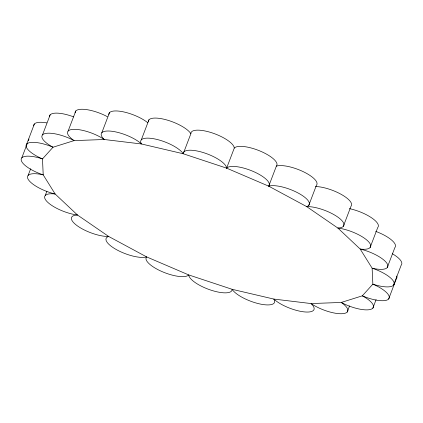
<?xml version="1.0" encoding="UTF-8"?>
<svg xmlns="http://www.w3.org/2000/svg" width="423" height="423" viewBox="0 0 423 423"><rect width="100%" height="100%" fill="white"/><g stroke="black" fill="none" stroke-linecap="round" stroke-linejoin="round"><path stroke-width="0.63" d="M396.716 276.018A23.059 7.392 20.9 0 1 396.298 278.937L388.642 299.003A23.059 7.392 20.9 0 1 362.321 295.83L341.25 302.45A23.059 7.392 20.9 0 1 341.763 313.734A23.059 7.392 20.9 0 1 311.074 303.561A23.059 7.392 20.9 0 1 303.624 311.82A23.059 7.392 20.9 0 1 273.85 299.077A23.059 7.392 20.9 0 1 258.95 303.756A23.059 7.392 20.9 0 1 232.121 289.311A23.059 7.392 20.9 0 1 210.786 290.093A23.059 7.392 20.9 0 1 188.721 274.924A23.059 7.392 20.9 0 1 162.406 271.751A23.059 7.392 20.9 0 1 146.617 256.898A23.059 7.392 20.9 0 1 117.108 249.988A23.059 7.392 20.9 0 1 108.669 236.462A23.059 7.392 20.9 0 1 77.98 226.289A23.059 7.392 20.9 0 1 77.472 215.011A23.059 7.392 20.9 0 1 47.699 202.263A23.059 7.392 20.9 0 1 55.143 193.998A23.059 7.392 20.9 0 1 28.309 179.553A23.059 7.392 20.9 0 1 43.209 174.868A23.059 7.392 20.9 0 1 21.15 159.698A23.059 7.392 20.9 0 1 42.485 158.916L53.018 147.23A23.059 7.392 20.9 0 1 44.584 133.705A23.059 7.392 20.9 0 1 74.088 140.61L104.264 139.505L141.488 143.984L183.217 153.755L226.617 168.143L268.721 186.168L306.67 206.604L337.871 228.055L360.195 249.062L372.129 268.193L372.853 284.145L362.321 295.83A23.059 7.392 20.9 0 1 370.76 309.361A23.059 7.392 20.9 0 1 341.25 302.45L311.074 303.561L273.85 299.077L232.121 289.311L188.721 274.924L146.617 256.898L108.669 236.462L77.472 215.011L55.143 193.998L43.209 174.868L42.485 158.916A23.059 7.392 20.9 0 1 26.702 144.063L34.358 123.997M21.795 157.879L27.368 143.286M28.293 140.859L28.991 139.035M42.501 134.905L50.163 114.845M28.124 175.423L30.678 168.735M68.124 131.045L75.786 110.979M45.256 195.489L46.879 191.238M101.821 132.732L109.483 112.671M141.298 139.86L148.959 119.794M26.702 144.063A23.059 7.392 20.9 0 1 53.018 147.23L74.088 140.61A23.059 7.392 20.9 0 1 73.576 129.332A23.059 7.392 20.9 0 1 104.264 139.505A23.059 7.392 20.9 0 1 111.714 131.241A23.059 7.392 20.9 0 1 141.488 143.984A23.059 7.392 20.9 0 1 156.388 139.304A23.059 7.392 20.9 0 1 183.217 153.755L190.879 133.689A23.059 7.392 20.9 0 1 212.214 132.907A23.059 7.392 20.9 0 1 234.279 148.076A23.059 7.392 20.9 0 1 260.594 151.249A23.059 7.392 20.9 0 1 276.383 166.102A23.059 7.392 20.9 0 1 303.328 171.706A23.059 7.392 20.9 0 1 316.409 185.332L308.748 205.398M183.217 153.755A23.059 7.392 20.9 0 1 204.558 152.973A23.059 7.392 20.9 0 1 226.617 168.143L234.279 148.076M388.642 299.003A23.059 7.392 20.9 0 0 372.853 284.145A23.059 7.392 20.9 0 0 394.188 283.362A23.059 7.392 20.9 0 0 372.129 268.193A23.059 7.392 20.9 0 0 387.029 263.513A23.059 7.392 20.9 0 0 360.195 249.062A23.059 7.392 20.9 0 0 367.645 240.798A23.059 7.392 20.9 0 0 337.871 228.055A23.059 7.392 20.9 0 0 337.358 216.772A23.059 7.392 20.9 0 0 306.67 206.604A23.059 7.392 20.9 0 0 298.231 193.073A23.059 7.392 20.9 0 0 268.721 186.168L276.383 166.102M343.323 226.342L350.984 206.276A23.059 7.392 20.9 0 0 341.165 194.337A23.059 7.392 20.9 0 0 315.5 186.527M370.088 247.571L377.744 227.511A23.059 7.392 20.9 0 0 371.262 217.591A23.059 7.392 20.9 0 0 349.382 208.634M347.214 312.021L349.535 305.94M387.214 267.643L394.876 247.577A23.059 7.392 20.9 0 0 375.73 231.386M372.837 308.156L376.089 299.643M393.543 285.181L401.205 265.121A23.059 7.392 20.9 0 0 392.295 253.7M226.617 168.143A23.059 7.392 20.9 0 1 252.938 171.31A23.059 7.392 20.9 0 1 268.721 186.168M33.713 125.816A23.059 7.392 20.9 0 1 46.773 122.887M49.517 116.663A23.059 7.392 20.9 0 1 73.687 116.891M75.141 112.798A23.059 7.392 20.9 0 1 107.373 116.685M108.838 114.49A23.059 7.392 20.9 0 1 123.41 111.857A23.059 7.392 20.9 0 1 147.78 122.733M148.314 121.613A23.059 7.392 20.9 0 1 166.821 119.963A23.059 7.392 20.9 0 1 190.879 133.689"/></g></svg>
